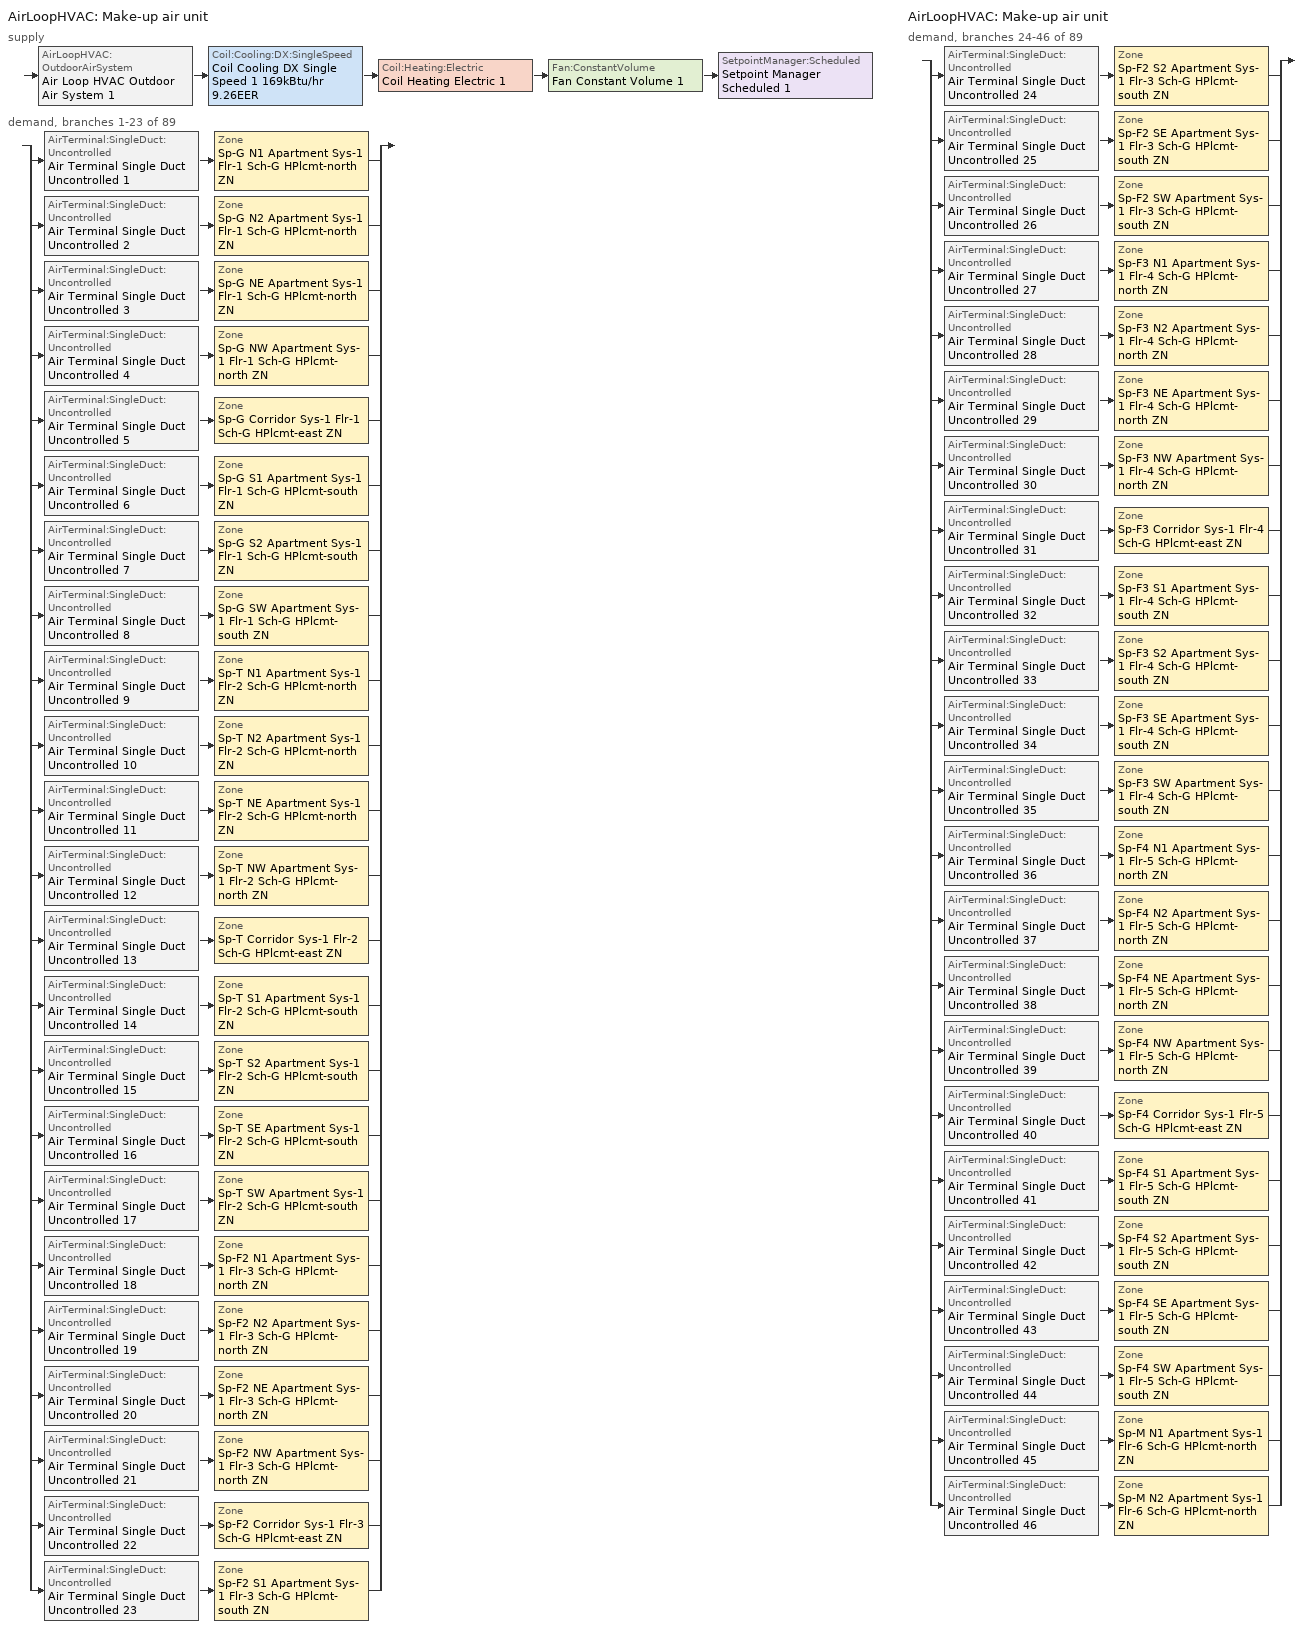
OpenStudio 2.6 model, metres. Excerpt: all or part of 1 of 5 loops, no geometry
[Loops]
AirLoopHVAC 'Make-up air unit'
 supply: AirLoopHVAC:OutdoorAirSystem 'Air Loop HVAC Outdoor Air System 1' > Coil:Cooling:DX:SingleSpeed 'Coil Cooling DX Single Speed 1 169kBtu/hr 9.26EER' > Coil:Heating:Electric 'Coil Heating Electric 1' > Fan:ConstantVolume 'Fan Constant Volume 1' > SetpointManager:Scheduled 'Setpoint Manager Scheduled 1'
 demand, branches 1-23 of 89: split
  | AirTerminal:SingleDuct:Uncontrolled 'Air Terminal Single Duct Uncontrolled 1' > Zone 'Sp-G N1 Apartment Sys-1 Flr-1 Sch-G HPlcmt-north ZN'
  | AirTerminal:SingleDuct:Uncontrolled 'Air Terminal Single Duct Uncontrolled 2' > Zone 'Sp-G N2 Apartment Sys-1 Flr-1 Sch-G HPlcmt-north ZN'
  | AirTerminal:SingleDuct:Uncontrolled 'Air Terminal Single Duct Uncontrolled 3' > Zone 'Sp-G NE Apartment Sys-1 Flr-1 Sch-G HPlcmt-north ZN'
  | AirTerminal:SingleDuct:Uncontrolled 'Air Terminal Single Duct Uncontrolled 4' > Zone 'Sp-G NW Apartment Sys-1 Flr-1 Sch-G HPlcmt-north ZN'
  | AirTerminal:SingleDuct:Uncontrolled 'Air Terminal Single Duct Uncontrolled 5' > Zone 'Sp-G Corridor Sys-1 Flr-1 Sch-G HPlcmt-east ZN'
  | AirTerminal:SingleDuct:Uncontrolled 'Air Terminal Single Duct Uncontrolled 6' > Zone 'Sp-G S1 Apartment Sys-1 Flr-1 Sch-G HPlcmt-south ZN'
  | AirTerminal:SingleDuct:Uncontrolled 'Air Terminal Single Duct Uncontrolled 7' > Zone 'Sp-G S2 Apartment Sys-1 Flr-1 Sch-G HPlcmt-south ZN'
  | AirTerminal:SingleDuct:Uncontrolled 'Air Terminal Single Duct Uncontrolled 8' > Zone 'Sp-G SW Apartment Sys-1 Flr-1 Sch-G HPlcmt-south ZN'
  | AirTerminal:SingleDuct:Uncontrolled 'Air Terminal Single Duct Uncontrolled 9' > Zone 'Sp-T N1 Apartment Sys-1 Flr-2 Sch-G HPlcmt-north ZN'
  | AirTerminal:SingleDuct:Uncontrolled 'Air Terminal Single Duct Uncontrolled 10' > Zone 'Sp-T N2 Apartment Sys-1 Flr-2 Sch-G HPlcmt-north ZN'
  | AirTerminal:SingleDuct:Uncontrolled 'Air Terminal Single Duct Uncontrolled 11' > Zone 'Sp-T NE Apartment Sys-1 Flr-2 Sch-G HPlcmt-north ZN'
  | AirTerminal:SingleDuct:Uncontrolled 'Air Terminal Single Duct Uncontrolled 12' > Zone 'Sp-T NW Apartment Sys-1 Flr-2 Sch-G HPlcmt-north ZN'
  | AirTerminal:SingleDuct:Uncontrolled 'Air Terminal Single Duct Uncontrolled 13' > Zone 'Sp-T Corridor Sys-1 Flr-2 Sch-G HPlcmt-east ZN'
  | AirTerminal:SingleDuct:Uncontrolled 'Air Terminal Single Duct Uncontrolled 14' > Zone 'Sp-T S1 Apartment Sys-1 Flr-2 Sch-G HPlcmt-south ZN'
  | AirTerminal:SingleDuct:Uncontrolled 'Air Terminal Single Duct Uncontrolled 15' > Zone 'Sp-T S2 Apartment Sys-1 Flr-2 Sch-G HPlcmt-south ZN'
  | AirTerminal:SingleDuct:Uncontrolled 'Air Terminal Single Duct Uncontrolled 16' > Zone 'Sp-T SE Apartment Sys-1 Flr-2 Sch-G HPlcmt-south ZN'
  | AirTerminal:SingleDuct:Uncontrolled 'Air Terminal Single Duct Uncontrolled 17' > Zone 'Sp-T SW Apartment Sys-1 Flr-2 Sch-G HPlcmt-south ZN'
  | AirTerminal:SingleDuct:Uncontrolled 'Air Terminal Single Duct Uncontrolled 18' > Zone 'Sp-F2 N1 Apartment Sys-1 Flr-3 Sch-G HPlcmt-north ZN'
  | AirTerminal:SingleDuct:Uncontrolled 'Air Terminal Single Duct Uncontrolled 19' > Zone 'Sp-F2 N2 Apartment Sys-1 Flr-3 Sch-G HPlcmt-north ZN'
  | AirTerminal:SingleDuct:Uncontrolled 'Air Terminal Single Duct Uncontrolled 20' > Zone 'Sp-F2 NE Apartment Sys-1 Flr-3 Sch-G HPlcmt-north ZN'
  | AirTerminal:SingleDuct:Uncontrolled 'Air Terminal Single Duct Uncontrolled 21' > Zone 'Sp-F2 NW Apartment Sys-1 Flr-3 Sch-G HPlcmt-north ZN'
  | AirTerminal:SingleDuct:Uncontrolled 'Air Terminal Single Duct Uncontrolled 22' > Zone 'Sp-F2 Corridor Sys-1 Flr-3 Sch-G HPlcmt-east ZN'
  | AirTerminal:SingleDuct:Uncontrolled 'Air Terminal Single Duct Uncontrolled 23' > Zone 'Sp-F2 S1 Apartment Sys-1 Flr-3 Sch-G HPlcmt-south ZN'
AirLoopHVAC 'Make-up air unit'
 demand, branches 24-46 of 89: split
  | AirTerminal:SingleDuct:Uncontrolled 'Air Terminal Single Duct Uncontrolled 24' > Zone 'Sp-F2 S2 Apartment Sys-1 Flr-3 Sch-G HPlcmt-south ZN'
  | AirTerminal:SingleDuct:Uncontrolled 'Air Terminal Single Duct Uncontrolled 25' > Zone 'Sp-F2 SE Apartment Sys-1 Flr-3 Sch-G HPlcmt-south ZN'
  | AirTerminal:SingleDuct:Uncontrolled 'Air Terminal Single Duct Uncontrolled 26' > Zone 'Sp-F2 SW Apartment Sys-1 Flr-3 Sch-G HPlcmt-south ZN'
  | AirTerminal:SingleDuct:Uncontrolled 'Air Terminal Single Duct Uncontrolled 27' > Zone 'Sp-F3 N1 Apartment Sys-1 Flr-4 Sch-G HPlcmt-north ZN'
  | AirTerminal:SingleDuct:Uncontrolled 'Air Terminal Single Duct Uncontrolled 28' > Zone 'Sp-F3 N2 Apartment Sys-1 Flr-4 Sch-G HPlcmt-north ZN'
  | AirTerminal:SingleDuct:Uncontrolled 'Air Terminal Single Duct Uncontrolled 29' > Zone 'Sp-F3 NE Apartment Sys-1 Flr-4 Sch-G HPlcmt-north ZN'
  | AirTerminal:SingleDuct:Uncontrolled 'Air Terminal Single Duct Uncontrolled 30' > Zone 'Sp-F3 NW Apartment Sys-1 Flr-4 Sch-G HPlcmt-north ZN'
  | AirTerminal:SingleDuct:Uncontrolled 'Air Terminal Single Duct Uncontrolled 31' > Zone 'Sp-F3 Corridor Sys-1 Flr-4 Sch-G HPlcmt-east ZN'
  | AirTerminal:SingleDuct:Uncontrolled 'Air Terminal Single Duct Uncontrolled 32' > Zone 'Sp-F3 S1 Apartment Sys-1 Flr-4 Sch-G HPlcmt-south ZN'
  | AirTerminal:SingleDuct:Uncontrolled 'Air Terminal Single Duct Uncontrolled 33' > Zone 'Sp-F3 S2 Apartment Sys-1 Flr-4 Sch-G HPlcmt-south ZN'
  | AirTerminal:SingleDuct:Uncontrolled 'Air Terminal Single Duct Uncontrolled 34' > Zone 'Sp-F3 SE Apartment Sys-1 Flr-4 Sch-G HPlcmt-south ZN'
  | AirTerminal:SingleDuct:Uncontrolled 'Air Terminal Single Duct Uncontrolled 35' > Zone 'Sp-F3 SW Apartment Sys-1 Flr-4 Sch-G HPlcmt-south ZN'
  | AirTerminal:SingleDuct:Uncontrolled 'Air Terminal Single Duct Uncontrolled 36' > Zone 'Sp-F4 N1 Apartment Sys-1 Flr-5 Sch-G HPlcmt-north ZN'
  | AirTerminal:SingleDuct:Uncontrolled 'Air Terminal Single Duct Uncontrolled 37' > Zone 'Sp-F4 N2 Apartment Sys-1 Flr-5 Sch-G HPlcmt-north ZN'
  | AirTerminal:SingleDuct:Uncontrolled 'Air Terminal Single Duct Uncontrolled 38' > Zone 'Sp-F4 NE Apartment Sys-1 Flr-5 Sch-G HPlcmt-north ZN'
  | AirTerminal:SingleDuct:Uncontrolled 'Air Terminal Single Duct Uncontrolled 39' > Zone 'Sp-F4 NW Apartment Sys-1 Flr-5 Sch-G HPlcmt-north ZN'
  | AirTerminal:SingleDuct:Uncontrolled 'Air Terminal Single Duct Uncontrolled 40' > Zone 'Sp-F4 Corridor Sys-1 Flr-5 Sch-G HPlcmt-east ZN'
  | AirTerminal:SingleDuct:Uncontrolled 'Air Terminal Single Duct Uncontrolled 41' > Zone 'Sp-F4 S1 Apartment Sys-1 Flr-5 Sch-G HPlcmt-south ZN'
  | AirTerminal:SingleDuct:Uncontrolled 'Air Terminal Single Duct Uncontrolled 42' > Zone 'Sp-F4 S2 Apartment Sys-1 Flr-5 Sch-G HPlcmt-south ZN'
  | AirTerminal:SingleDuct:Uncontrolled 'Air Terminal Single Duct Uncontrolled 43' > Zone 'Sp-F4 SE Apartment Sys-1 Flr-5 Sch-G HPlcmt-south ZN'
  | AirTerminal:SingleDuct:Uncontrolled 'Air Terminal Single Duct Uncontrolled 44' > Zone 'Sp-F4 SW Apartment Sys-1 Flr-5 Sch-G HPlcmt-south ZN'
  | AirTerminal:SingleDuct:Uncontrolled 'Air Terminal Single Duct Uncontrolled 45' > Zone 'Sp-M N1 Apartment Sys-1 Flr-6 Sch-G HPlcmt-north ZN'
  | AirTerminal:SingleDuct:Uncontrolled 'Air Terminal Single Duct Uncontrolled 46' > Zone 'Sp-M N2 Apartment Sys-1 Flr-6 Sch-G HPlcmt-north ZN'
[Sizing:Zone] Zone Cooling Design Supply Air Temperature Input Method=SupplyAirTemperature; Zone Cooling Design Supply Air Temperature {C}=13; Zone Cooling Design Supply Air Temperature Difference {deltaC}=11.11; Zone Heating Design Supply Air Temperature Input Method=SupplyAirTemperature; Zone Heating Design Supply Air Temperature {C}=43; Zone Heating Design Supply Air Temperature Difference {deltaC}=11.11; Zone Cooling Design Supply Air Humidity Ratio {kg-H2O/kg-air}=0.0085; Zone Heating Design Supply Air Humidity Ratio {kg-H2O/kg-air}=0.008; Zone Heating Sizing Factor=1.3; Zone Cooling Sizing Factor=1.1; Cooling Design Air Flow Method=DesignDay; Heating Design Air Flow Method=DesignDay; Account for Dedicated Outdoor Air System=No; Dedicated Outdoor Air System Control Strategy=NeutralSupplyAir; Dedicated Outdoor Air Low Setpoint Temperature for Design {C}=autosize; Dedicated Outdoor Air High Setpoint Temperature for Design {C}=autosize
Sp-G N1 Apartment Sys-1 Flr-1 Sch-G HPlcmt-north ZN; Sp-G N2 Apartment Sys-1 Flr-1 Sch-G HPlcmt-north ZN; Sp-G NE Apartment Sys-1 Flr-1 Sch-G HPlcmt-north ZN; Sp-G NW Apartment Sys-1 Flr-1 Sch-G HPlcmt-north ZN; Sp-G Corridor Sys-1 Flr-1 Sch-G HPlcmt-east ZN; Sp-G S1 Apartment Sys-1 Flr-1 Sch-G HPlcmt-south ZN; Sp-G S2 Apartment Sys-1 Flr-1 Sch-G HPlcmt-south ZN; Sp-G SW Apartment Sys-1 Flr-1 Sch-G HPlcmt-south ZN; Sp-T N1 Apartment Sys-1 Flr-2 Sch-G HPlcmt-north ZN; Sp-T N2 Apartment Sys-1 Flr-2 Sch-G HPlcmt-north ZN; Sp-T NE Apartment Sys-1 Flr-2 Sch-G HPlcmt-north ZN; Sp-T NW Apartment Sys-1 Flr-2 Sch-G HPlcmt-north ZN; Sp-T Corridor Sys-1 Flr-2 Sch-G HPlcmt-east ZN; Sp-T S1 Apartment Sys-1 Flr-2 Sch-G HPlcmt-south ZN; Sp-T S2 Apartment Sys-1 Flr-2 Sch-G HPlcmt-south ZN; Sp-T SE Apartment Sys-1 Flr-2 Sch-G HPlcmt-south ZN; Sp-T SW Apartment Sys-1 Flr-2 Sch-G HPlcmt-south ZN; Sp-F2 N1 Apartment Sys-1 Flr-3 Sch-G HPlcmt-north ZN; Sp-F2 N2 Apartment Sys-1 Flr-3 Sch-G HPlcmt-north ZN; Sp-F2 NE Apartment Sys-1 Flr-3 Sch-G HPlcmt-north ZN; Sp-F2 NW Apartment Sys-1 Flr-3 Sch-G HPlcmt-north ZN; Sp-F2 Corridor Sys-1 Flr-3 Sch-G HPlcmt-east ZN; Sp-F2 S1 Apartment Sys-1 Flr-3 Sch-G HPlcmt-south ZN; Sp-F2 S2 Apartment Sys-1 Flr-3 Sch-G HPlcmt-south ZN; Sp-F2 SE Apartment Sys-1 Flr-3 Sch-G HPlcmt-south ZN; Sp-F2 SW Apartment Sys-1 Flr-3 Sch-G HPlcmt-south ZN; Sp-F3 N1 Apartment Sys-1 Flr-4 Sch-G HPlcmt-north ZN; Sp-F3 N2 Apartment Sys-1 Flr-4 Sch-G HPlcmt-north ZN; Sp-F3 NE Apartment Sys-1 Flr-4 Sch-G HPlcmt-north ZN; Sp-F3 NW Apartment Sys-1 Flr-4 Sch-G HPlcmt-north ZN; Sp-F3 Corridor Sys-1 Flr-4 Sch-G HPlcmt-east ZN; Sp-F3 S1 Apartment Sys-1 Flr-4 Sch-G HPlcmt-south ZN; Sp-F3 S2 Apartment Sys-1 Flr-4 Sch-G HPlcmt-south ZN; Sp-F3 SE Apartment Sys-1 Flr-4 Sch-G HPlcmt-south ZN; Sp-F3 SW Apartment Sys-1 Flr-4 Sch-G HPlcmt-south ZN; Sp-F4 N1 Apartment Sys-1 Flr-5 Sch-G HPlcmt-north ZN; Sp-F4 N2 Apartment Sys-1 Flr-5 Sch-G HPlcmt-north ZN; Sp-F4 NE Apartment Sys-1 Flr-5 Sch-G HPlcmt-north ZN; Sp-F4 NW Apartment Sys-1 Flr-5 Sch-G HPlcmt-north ZN; Sp-F4 Corridor Sys-1 Flr-5 Sch-G HPlcmt-east ZN; Sp-F4 S1 Apartment Sys-1 Flr-5 Sch-G HPlcmt-south ZN; Sp-F4 S2 Apartment Sys-1 Flr-5 Sch-G HPlcmt-south ZN; Sp-F4 SE Apartment Sys-1 Flr-5 Sch-G HPlcmt-south ZN; Sp-F4 SW Apartment Sys-1 Flr-5 Sch-G HPlcmt-south ZN; Sp-M N1 Apartment Sys-1 Flr-6 Sch-G HPlcmt-north ZN; Sp-M N2 Apartment Sys-1 Flr-6 Sch-G HPlcmt-north ZN
[Zone equipment]
Sp-G N1 Apartment Sys-1 Flr-1 Sch-G HPlcmt-north ZN: Sp-G N1 Apartment Sys-1 Flr-1 Sch-G HPlcmt-north ZN PTAC, Zone HVAC Baseboard Convective Electric 1, Air Terminal Single Duct Uncontrolled 1
Sp-G N2 Apartment Sys-1 Flr-1 Sch-G HPlcmt-north ZN: Sp-G N2 Apartment Sys-1 Flr-1 Sch-G HPlcmt-north ZN PTAC, Zone HVAC Baseboard Convective Electric 2, Air Terminal Single Duct Uncontrolled 2
Sp-G NE Apartment Sys-1 Flr-1 Sch-G HPlcmt-north ZN: Sp-G NE Apartment Sys-1 Flr-1 Sch-G HPlcmt-north ZN PTAC, Zone HVAC Baseboard Convective Electric 3, Air Terminal Single Duct Uncontrolled 3
Sp-G NW Apartment Sys-1 Flr-1 Sch-G HPlcmt-north ZN: Sp-G NW Apartment Sys-1 Flr-1 Sch-G HPlcmt-north ZN PTAC, Zone HVAC Baseboard Convective Electric 4, Air Terminal Single Duct Uncontrolled 4
Sp-G Corridor Sys-1 Flr-1 Sch-G HPlcmt-east ZN: Sp-G Corridor Sys-1 Flr-1 Sch-G HPlcmt-east ZN PTAC, Zone HVAC Baseboard Convective Electric 5, Air Terminal Single Duct Uncontrolled 5
Sp-G S1 Apartment Sys-1 Flr-1 Sch-G HPlcmt-south ZN: Sp-G S1 Apartment Sys-1 Flr-1 Sch-G HPlcmt-south ZN PTAC, Zone HVAC Baseboard Convective Electric 6, Air Terminal Single Duct Uncontrolled 6
Sp-G S2 Apartment Sys-1 Flr-1 Sch-G HPlcmt-south ZN: Sp-G S2 Apartment Sys-1 Flr-1 Sch-G HPlcmt-south ZN PTAC, Zone HVAC Baseboard Convective Electric 7, Air Terminal Single Duct Uncontrolled 7
Sp-G SW Apartment Sys-1 Flr-1 Sch-G HPlcmt-south ZN: Sp-G SW Apartment Sys-1 Flr-1 Sch-G HPlcmt-south ZN PTAC, Zone HVAC Baseboard Convective Electric 8, Air Terminal Single Duct Uncontrolled 8
Sp-T N1 Apartment Sys-1 Flr-2 Sch-G HPlcmt-north ZN: Sp-T N1 Apartment Sys-1 Flr-2 Sch-G HPlcmt-north ZN PTAC, Zone HVAC Baseboard Convective Electric 9, Air Terminal Single Duct Uncontrolled 9
Sp-T N2 Apartment Sys-1 Flr-2 Sch-G HPlcmt-north ZN: Sp-T N2 Apartment Sys-1 Flr-2 Sch-G HPlcmt-north ZN PTAC, Zone HVAC Baseboard Convective Electric 10, Air Terminal Single Duct Uncontrolled 10
Sp-T NE Apartment Sys-1 Flr-2 Sch-G HPlcmt-north ZN: Sp-T NE Apartment Sys-1 Flr-2 Sch-G HPlcmt-north ZN PTAC, Zone HVAC Baseboard Convective Electric 11, Air Terminal Single Duct Uncontrolled 11
Sp-T NW Apartment Sys-1 Flr-2 Sch-G HPlcmt-north ZN: Sp-T NW Apartment Sys-1 Flr-2 Sch-G HPlcmt-north ZN PTAC, Zone HVAC Baseboard Convective Electric 12, Air Terminal Single Duct Uncontrolled 12
Sp-T Corridor Sys-1 Flr-2 Sch-G HPlcmt-east ZN: Sp-T Corridor Sys-1 Flr-2 Sch-G HPlcmt-east ZN PTAC, Zone HVAC Baseboard Convective Electric 13, Air Terminal Single Duct Uncontrolled 13
Sp-T S1 Apartment Sys-1 Flr-2 Sch-G HPlcmt-south ZN: Sp-T S1 Apartment Sys-1 Flr-2 Sch-G HPlcmt-south ZN PTAC, Zone HVAC Baseboard Convective Electric 14, Air Terminal Single Duct Uncontrolled 14
Sp-T S2 Apartment Sys-1 Flr-2 Sch-G HPlcmt-south ZN: Sp-T S2 Apartment Sys-1 Flr-2 Sch-G HPlcmt-south ZN PTAC, Zone HVAC Baseboard Convective Electric 15, Air Terminal Single Duct Uncontrolled 15
Sp-T SE Apartment Sys-1 Flr-2 Sch-G HPlcmt-south ZN: Sp-T SE Apartment Sys-1 Flr-2 Sch-G HPlcmt-south ZN PTAC, Zone HVAC Baseboard Convective Electric 16, Air Terminal Single Duct Uncontrolled 16
Sp-T SW Apartment Sys-1 Flr-2 Sch-G HPlcmt-south ZN: Sp-T SW Apartment Sys-1 Flr-2 Sch-G HPlcmt-south ZN PTAC, Zone HVAC Baseboard Convective Electric 17, Air Terminal Single Duct Uncontrolled 17
Sp-F2 N1 Apartment Sys-1 Flr-3 Sch-G HPlcmt-north ZN: Sp-F2 N1 Apartment Sys-1 Flr-3 Sch-G HPlcmt-north ZN PTAC, Zone HVAC Baseboard Convective Electric 18, Air Terminal Single Duct Uncontrolled 18
Sp-F2 N2 Apartment Sys-1 Flr-3 Sch-G HPlcmt-north ZN: Sp-F2 N2 Apartment Sys-1 Flr-3 Sch-G HPlcmt-north ZN PTAC, Zone HVAC Baseboard Convective Electric 19, Air Terminal Single Duct Uncontrolled 19
Sp-F2 NE Apartment Sys-1 Flr-3 Sch-G HPlcmt-north ZN: Sp-F2 NE Apartment Sys-1 Flr-3 Sch-G HPlcmt-north ZN PTAC, Zone HVAC Baseboard Convective Electric 20, Air Terminal Single Duct Uncontrolled 20
Sp-F2 NW Apartment Sys-1 Flr-3 Sch-G HPlcmt-north ZN: Sp-F2 NW Apartment Sys-1 Flr-3 Sch-G HPlcmt-north ZN PTAC, Zone HVAC Baseboard Convective Electric 21, Air Terminal Single Duct Uncontrolled 21
Sp-F2 Corridor Sys-1 Flr-3 Sch-G HPlcmt-east ZN: Sp-F2 Corridor Sys-1 Flr-3 Sch-G HPlcmt-east ZN PTAC, Zone HVAC Baseboard Convective Electric 22, Air Terminal Single Duct Uncontrolled 22
Sp-F2 S1 Apartment Sys-1 Flr-3 Sch-G HPlcmt-south ZN: Sp-F2 S1 Apartment Sys-1 Flr-3 Sch-G HPlcmt-south ZN PTAC, Zone HVAC Baseboard Convective Electric 23, Air Terminal Single Duct Uncontrolled 23
Sp-F2 S2 Apartment Sys-1 Flr-3 Sch-G HPlcmt-south ZN: Sp-F2 S2 Apartment Sys-1 Flr-3 Sch-G HPlcmt-south ZN PTAC, Zone HVAC Baseboard Convective Electric 24, Air Terminal Single Duct Uncontrolled 24
Sp-F2 SE Apartment Sys-1 Flr-3 Sch-G HPlcmt-south ZN: Sp-F2 SE Apartment Sys-1 Flr-3 Sch-G HPlcmt-south ZN PTAC, Zone HVAC Baseboard Convective Electric 25, Air Terminal Single Duct Uncontrolled 25
Sp-F2 SW Apartment Sys-1 Flr-3 Sch-G HPlcmt-south ZN: Sp-F2 SW Apartment Sys-1 Flr-3 Sch-G HPlcmt-south ZN PTAC, Zone HVAC Baseboard Convective Electric 26, Air Terminal Single Duct Uncontrolled 26
Sp-F3 N1 Apartment Sys-1 Flr-4 Sch-G HPlcmt-north ZN: Sp-F3 N1 Apartment Sys-1 Flr-4 Sch-G HPlcmt-north ZN PTAC, Zone HVAC Baseboard Convective Electric 27, Air Terminal Single Duct Uncontrolled 27
Sp-F3 N2 Apartment Sys-1 Flr-4 Sch-G HPlcmt-north ZN: Sp-F3 N2 Apartment Sys-1 Flr-4 Sch-G HPlcmt-north ZN PTAC, Zone HVAC Baseboard Convective Electric 28, Air Terminal Single Duct Uncontrolled 28
Sp-F3 NE Apartment Sys-1 Flr-4 Sch-G HPlcmt-north ZN: Sp-F3 NE Apartment Sys-1 Flr-4 Sch-G HPlcmt-north ZN PTAC, Zone HVAC Baseboard Convective Electric 29, Air Terminal Single Duct Uncontrolled 29
Sp-F3 NW Apartment Sys-1 Flr-4 Sch-G HPlcmt-north ZN: Sp-F3 NW Apartment Sys-1 Flr-4 Sch-G HPlcmt-north ZN PTAC, Zone HVAC Baseboard Convective Electric 30, Air Terminal Single Duct Uncontrolled 30
Sp-F3 Corridor Sys-1 Flr-4 Sch-G HPlcmt-east ZN: Sp-F3 Corridor Sys-1 Flr-4 Sch-G HPlcmt-east ZN PTAC, Zone HVAC Baseboard Convective Electric 31, Air Terminal Single Duct Uncontrolled 31
Sp-F3 S1 Apartment Sys-1 Flr-4 Sch-G HPlcmt-south ZN: Sp-F3 S1 Apartment Sys-1 Flr-4 Sch-G HPlcmt-south ZN PTAC, Zone HVAC Baseboard Convective Electric 32, Air Terminal Single Duct Uncontrolled 32
Sp-F3 S2 Apartment Sys-1 Flr-4 Sch-G HPlcmt-south ZN: Sp-F3 S2 Apartment Sys-1 Flr-4 Sch-G HPlcmt-south ZN PTAC, Zone HVAC Baseboard Convective Electric 33, Air Terminal Single Duct Uncontrolled 33
Sp-F3 SE Apartment Sys-1 Flr-4 Sch-G HPlcmt-south ZN: Sp-F3 SE Apartment Sys-1 Flr-4 Sch-G HPlcmt-south ZN PTAC, Zone HVAC Baseboard Convective Electric 34, Air Terminal Single Duct Uncontrolled 34
Sp-F3 SW Apartment Sys-1 Flr-4 Sch-G HPlcmt-south ZN: Sp-F3 SW Apartment Sys-1 Flr-4 Sch-G HPlcmt-south ZN PTAC, Zone HVAC Baseboard Convective Electric 35, Air Terminal Single Duct Uncontrolled 35
Sp-F4 N1 Apartment Sys-1 Flr-5 Sch-G HPlcmt-north ZN: Sp-F4 N1 Apartment Sys-1 Flr-5 Sch-G HPlcmt-north ZN PTAC, Zone HVAC Baseboard Convective Electric 36, Air Terminal Single Duct Uncontrolled 36
Sp-F4 N2 Apartment Sys-1 Flr-5 Sch-G HPlcmt-north ZN: Sp-F4 N2 Apartment Sys-1 Flr-5 Sch-G HPlcmt-north ZN PTAC, Zone HVAC Baseboard Convective Electric 37, Air Terminal Single Duct Uncontrolled 37
Sp-F4 NE Apartment Sys-1 Flr-5 Sch-G HPlcmt-north ZN: Sp-F4 NE Apartment Sys-1 Flr-5 Sch-G HPlcmt-north ZN PTAC, Zone HVAC Baseboard Convective Electric 38, Air Terminal Single Duct Uncontrolled 38
Sp-F4 NW Apartment Sys-1 Flr-5 Sch-G HPlcmt-north ZN: Sp-F4 NW Apartment Sys-1 Flr-5 Sch-G HPlcmt-north ZN PTAC, Zone HVAC Baseboard Convective Electric 39, Air Terminal Single Duct Uncontrolled 39
Sp-F4 Corridor Sys-1 Flr-5 Sch-G HPlcmt-east ZN: Sp-F4 Corridor Sys-1 Flr-5 Sch-G HPlcmt-east ZN PTAC, Zone HVAC Baseboard Convective Electric 40, Air Terminal Single Duct Uncontrolled 40
Sp-F4 S1 Apartment Sys-1 Flr-5 Sch-G HPlcmt-south ZN: Sp-F4 S1 Apartment Sys-1 Flr-5 Sch-G HPlcmt-south ZN PTAC, Zone HVAC Baseboard Convective Electric 41, Air Terminal Single Duct Uncontrolled 41
Sp-F4 S2 Apartment Sys-1 Flr-5 Sch-G HPlcmt-south ZN: Sp-F4 S2 Apartment Sys-1 Flr-5 Sch-G HPlcmt-south ZN PTAC, Zone HVAC Baseboard Convective Electric 42, Air Terminal Single Duct Uncontrolled 42
Sp-F4 SE Apartment Sys-1 Flr-5 Sch-G HPlcmt-south ZN: Sp-F4 SE Apartment Sys-1 Flr-5 Sch-G HPlcmt-south ZN PTAC, Zone HVAC Baseboard Convective Electric 43, Air Terminal Single Duct Uncontrolled 43
Sp-F4 SW Apartment Sys-1 Flr-5 Sch-G HPlcmt-south ZN: Sp-F4 SW Apartment Sys-1 Flr-5 Sch-G HPlcmt-south ZN PTAC, Zone HVAC Baseboard Convective Electric 44, Air Terminal Single Duct Uncontrolled 44
Sp-M N1 Apartment Sys-1 Flr-6 Sch-G HPlcmt-north ZN: Sp-M N1 Apartment Sys-1 Flr-6 Sch-G HPlcmt-north ZN PTAC, Zone HVAC Baseboard Convective Electric 45, Air Terminal Single Duct Uncontrolled 45
Sp-M N2 Apartment Sys-1 Flr-6 Sch-G HPlcmt-north ZN: Sp-M N2 Apartment Sys-1 Flr-6 Sch-G HPlcmt-north ZN PTAC, Zone HVAC Baseboard Convective Electric 46, Air Terminal Single Duct Uncontrolled 46
[AirLoopHVAC]
Make-up air unit: Availability Schedule=Make-up air unit Occ Sch; Design Supply Air Flow Rate {m3/s}=AutoSize
[Sizing:System]
Make-up air unit: Type of Load to Size On=VentilationRequirement; Design Outdoor Air Flow Rate {m3/s}=Autosize; Minimum System Air Flow Ratio=1; Preheat Design Temperature {C}=7; Preheat Design Humidity Ratio {kg-H2O/kg-Air}=0.008; Precool Design Temperature {C}=13; Precool Design Humidity Ratio {kg-H2O/kg-Air}=0.008; Central Cooling Design Supply Air Temperature {C}=13; Central Heating Design Supply Air Temperature {C}=43; Sizing Option=NonCoincident; 100% Outdoor Air in Cooling=Yes; 100% Outdoor Air in Heating=Yes; Central Cooling Design Supply Air Humidity Ratio {kg-H2O/kg-Air}=0.0085; Central Heating Design Supply Air Humidity Ratio {kg-H2O/kg-Air}=0.008; Cooling Design Air Flow Method=DesignDay; Cooling Design Air Flow Rate {m3/s}=0; Heating Design Air Flow Method=DesignDay; Heating Design Air Flow Rate {m3/s}=0; System Outdoor Air Method=ZoneSum; Zone Maximum Outdoor Air Fraction=1; Cooling Supply Air Flow Rate Per Floor Area {m3/s-m2}=0.00996765; Cooling Fraction of Autosized Cooling Supply Air Flow Rate=1; Cooling Supply Air Flow Rate Per Unit Cooling Capacity {m3/s-W}=3.94755e-05; Heating Supply Air Flow Rate Per Floor Area {m3/s-m2}=0.00996765; Heating Fraction of Autosized Heating Supply Air Flow Rate=1; Heating Fraction of Autosized Cooling Supply Air Flow Rate=1; Heating Supply Air Flow Rate Per Unit Heating Capacity {m3/s-W}=3.15882e-05; Cooling Design Capacity Method=CoolingDesignCapacity; Cooling Design Capacity {W}=autosize; Cooling Design Capacity Per Floor Area {W/m2}=234.7; Fraction of Autosized Cooling Design Capacity=1; Heating Design Capacity Method=HeatingDesignCapacity; Heating Design Capacity {W}=autosize; Heating Design Capacity Per Floor Area {W/m2}=157; Fraction of Autosized Heating Design Capacity=1; Central Cooling Capacity Control Method=OnOff
[Fan:ConstantVolume] Availability Schedule=Always On Discrete; Fan Efficiency=0.39975; Pressure Rise {Pa}=640; Maximum Flow Rate {m3/s}=AutoSize; Motor Efficiency=0.615
Fan Constant Volume 1; Fan Constant Volume 2; Fan Constant Volume 3; Fan Constant Volume 4; Fan Constant Volume 5; Fan Constant Volume 6; Fan Constant Volume 7; Fan Constant Volume 8; Fan Constant Volume 9; Fan Constant Volume 10; Fan Constant Volume 11; Fan Constant Volume 12; Fan Constant Volume 13; Fan Constant Volume 14; Fan Constant Volume 15; Fan Constant Volume 16; Fan Constant Volume 17; Fan Constant Volume 18; Fan Constant Volume 19; Fan Constant Volume 20; Fan Constant Volume 21; Fan Constant Volume 22; Fan Constant Volume 23; Fan Constant Volume 24; Fan Constant Volume 25; Fan Constant Volume 26; Fan Constant Volume 27; Fan Constant Volume 28; Fan Constant Volume 29; Fan Constant Volume 30; Fan Constant Volume 31; Fan Constant Volume 32; Fan Constant Volume 33; Fan Constant Volume 34; Fan Constant Volume 35; Fan Constant Volume 36; Fan Constant Volume 37; Fan Constant Volume 38; Fan Constant Volume 39; Fan Constant Volume 40; Fan Constant Volume 41; Fan Constant Volume 42; Fan Constant Volume 43; Fan Constant Volume 44; Fan Constant Volume 45; Fan Constant Volume 46; Fan Constant Volume 47
[Coil:Heating:Electric]
Name | Availability Schedule
Coil Heating Electric 1 | Always On Discrete
Coil Heating Electric 2; Coil Heating Electric 3; Coil Heating Electric 4; Coil Heating Electric 5; Coil Heating Electric 6; Coil Heating Electric 7; Coil Heating Electric 8; Coil Heating Electric 9; Coil Heating Electric 10; Coil Heating Electric 11; Coil Heating Electric 12; Coil Heating Electric 13; Coil Heating Electric 14; Coil Heating Electric 15; Coil Heating Electric 16; Coil Heating Electric 17; Coil Heating Electric 18; Coil Heating Electric 19; Coil Heating Electric 20; Coil Heating Electric 21; Coil Heating Electric 22; Coil Heating Electric 23; Coil Heating Electric 24; Coil Heating Electric 25; Coil Heating Electric 26; Coil Heating Electric 27; Coil Heating Electric 28; Coil Heating Electric 29; Coil Heating Electric 30; Coil Heating Electric 31; Coil Heating Electric 32; Coil Heating Electric 33; Coil Heating Electric 34; Coil Heating Electric 35; Coil Heating Electric 36; Coil Heating Electric 37; Coil Heating Electric 38; Coil Heating Electric 39; Coil Heating Electric 40; Coil Heating Electric 41; Coil Heating Electric 42; Coil Heating Electric 43; Coil Heating Electric 44; Coil Heating Electric 45; Coil Heating Electric 46; Coil Heating Electric 47 | ON_OFF_ALWAYS_OFF
[Coil:Cooling:DX:SingleSpeed] Availability Schedule=Always On Discrete; Rated Total Cooling Capacity {W}=autosize; Rated Sensible Heat Ratio=autosize; Rated Air Flow Rate {m3/s}=autosize; Rated Evaporator Fan Power Per Volume Flow Rate {W/(m3/s)}=773.3; Total Cooling Capacity Function of Temperature Curve=DXCOOL-NECB2011-REF-CAPFT; Total Cooling Capacity Function of Flow Fraction Curve=DXCOOL-NECB2011-REF-CAPFFLOW; Energy Input Ratio Function of Temperature Curve=DXCOOL-NECB2011-REF-COOLEIRFT; Energy Input Ratio Function of Flow Fraction Curve=DXCOOL-NECB2011-REF-COOLEIRFFLOW; Part Load Fraction Correlation Curve=DXCOOL-NECB2011-REF-COOLPLFFPLR; Condenser Type=AirCooled; Evaporative Condenser Effectiveness=0; Evaporative Condenser Air Flow Rate {m3/s}=Autosize; Evaporative Condenser Pump Rated Power Consumption {W}=Autosize; Crankcase Heater Capacity {W}=0; Maximum Outdoor Dry-Bulb Temperature for Crankcase Heater Operation {C}=0; Basin Heater Capacity {W/K}=0; Basin Heater Setpoint Temperature {C}=10
Name | Rated COP {W/W}
Coil Cooling DX Single Speed 1 169kBtu/hr 9.26EER | 3.25286
Coil Cooling DX Single Speed 2 5kBtu/hr 11.0EER | 3.72521
Coil Cooling DX Single Speed 3 5kBtu/hr 11.0EER | 3.72512
Coil Cooling DX Single Speed 4 8kBtu/hr 10.8EER | 3.65581
Coil Cooling DX Single Speed 5 8kBtu/hr 10.9EER | 3.67707
Coil Cooling DX Single Speed 6 5kBtu/hr 11.0EER | 3.7254
Coil Cooling DX Single Speed 7 8kBtu/hr 10.8EER | 3.6732
Coil Cooling DX Single Speed 8 8kBtu/hr 10.8EER | 3.65806
Coil Cooling DX Single Speed 9 9kBtu/hr 10.5EER | 3.55375
Coil Cooling DX Single Speed 10 7kBtu/hr 11.0EER; Coil Cooling DX Single Speed 11 7kBtu/hr 11.0EER | 3.72696
Coil Cooling DX Single Speed 12 10kBtu/hr 10.3EER | 3.49842
Coil Cooling DX Single Speed 13 10kBtu/hr 10.3EER | 3.49447
Coil Cooling DX Single Speed 14 8kBtu/hr 10.7EER | 3.63882
Coil Cooling DX Single Speed 15 12kBtu/hr 9.9EER | 3.36615
Coil Cooling DX Single Speed 16 12kBtu/hr 9.9EER | 3.3624
Coil Cooling DX Single Speed 17 14kBtu/hr 9.6EER | 3.25718
Coil Cooling DX Single Speed 18 13kBtu/hr 9.7EER | 3.282
Coil Cooling DX Single Speed 19 5kBtu/hr 11.0EER | 3.72532
Coil Cooling DX Single Speed 20 5kBtu/hr 11.0EER | 3.72525
Coil Cooling DX Single Speed 21 7kBtu/hr 10.9EER | 3.69938
Coil Cooling DX Single Speed 22 8kBtu/hr 10.9EER | 3.67804
Coil Cooling DX Single Speed 23 5kBtu/hr 11.0EER; Coil Cooling DX Single Speed 32 5kBtu/hr 11.0EER; Coil Cooling DX Single Speed 41 5kBtu/hr 11.0EER | 3.72567
Coil Cooling DX Single Speed 24 7kBtu/hr 11.0EER | 3.72333
Coil Cooling DX Single Speed 25 7kBtu/hr 11.0EER | 3.716
Coil Cooling DX Single Speed 26 10kBtu/hr 10.5EER | 3.54196
Coil Cooling DX Single Speed 27 9kBtu/hr 10.6EER | 3.57721
Coil Cooling DX Single Speed 28 5kBtu/hr 11.0EER; Coil Cooling DX Single Speed 37 5kBtu/hr 11.0EER; Coil Cooling DX Single Speed 46 5kBtu/hr 11.0EER | 3.72535
Coil Cooling DX Single Speed 29 5kBtu/hr 11.0EER; Coil Cooling DX Single Speed 38 5kBtu/hr 11.0EER | 3.72529
Coil Cooling DX Single Speed 30 7kBtu/hr 10.9EER | 3.69931
Coil Cooling DX Single Speed 31 8kBtu/hr 10.9EER | 3.67884
Coil Cooling DX Single Speed 33 7kBtu/hr 11.0EER | 3.72223
Coil Cooling DX Single Speed 34 7kBtu/hr 11.0EER | 3.71709
Coil Cooling DX Single Speed 35 9kBtu/hr 10.5EER | 3.56951
Coil Cooling DX Single Speed 36 9kBtu/hr 10.6EER | 3.57885
Coil Cooling DX Single Speed 39 7kBtu/hr 10.9EER | 3.70057
Coil Cooling DX Single Speed 40 8kBtu/hr 10.9EER | 3.67951
Coil Cooling DX Single Speed 42 7kBtu/hr 11.0EER | 3.7218
Coil Cooling DX Single Speed 43 7kBtu/hr 11.0EER | 3.71711
Coil Cooling DX Single Speed 44 9kBtu/hr 10.5EER | 3.57332
Coil Cooling DX Single Speed 45 9kBtu/hr 10.6EER | 3.57904
Coil Cooling DX Single Speed 47 5kBtu/hr 11.0EER | 3.72528
[Controller:OutdoorAir]
Controller Outdoor Air 1: Minimum Outdoor Air Flow Rate {m3/s}=autosize; Maximum Outdoor Air Flow Rate {m3/s}=Autosize; Economizer Control Type=DifferentialEnthalpy; Economizer Control Action Type=ModulateFlow; Lockout Type=NoLockout; Minimum Limit Type=FixedMinimum; Minimum Outdoor Air Schedule=Make-up air unit Occ Sch; Controller Mechanical Ventilation=Controller Mechanical Ventilation 1; High Humidity Control=No; Heat Recovery Bypass Control Type=BypassWhenWithinEconomizerLimits
[Controller:MechanicalVentilation]
Controller Mechanical Ventilation 1: Availability Schedule=Always On Discrete; System Outdoor Air Method=ZoneSum
[AirLoopHVAC:OutdoorAirSystem]
Air Loop HVAC Outdoor Air System 1: Controller=Controller Outdoor Air 1
[SetpointManager:Scheduled]
Setpoint Manager Scheduled 1: Control Variable=Temperature; Schedule=Makeup-Air Unit Supply Air Temp
[ZoneHVAC:PackagedTerminalAirConditioner] Availability Schedule=Always On Discrete; Supply Air Flow Rate During Cooling Operation {m3/s}=Autosize; Supply Air Flow Rate During Heating Operation {m3/s}=Autosize; Supply Air Flow Rate When No Cooling or Heating is Needed {m3/s}=Autosize; Outdoor Air Flow Rate During Cooling Operation {m3/s}=Autosize; Outdoor Air Flow Rate During Heating Operation {m3/s}=Autosize; Outdoor Air Flow Rate When No Cooling or Heating is Needed {m3/s}=Autosize; Fan Placement=DrawThrough
Name | Supply Air Fan | Heating Coil | Cooling Coil
Sp-G N1 Apartment Sys-1 Flr-1 Sch-G HPlcmt-north ZN PTAC | Fan Constant Volume 2 | Coil Heating Electric 2 | Coil Cooling DX Single Speed 2 5kBtu/hr 11.0EER
Sp-G N2 Apartment Sys-1 Flr-1 Sch-G HPlcmt-north ZN PTAC | Fan Constant Volume 3 | Coil Heating Electric 3 | Coil Cooling DX Single Speed 3 5kBtu/hr 11.0EER
Sp-G NE Apartment Sys-1 Flr-1 Sch-G HPlcmt-north ZN PTAC | Fan Constant Volume 4 | Coil Heating Electric 4 | Coil Cooling DX Single Speed 4 8kBtu/hr 10.8EER
Sp-G NW Apartment Sys-1 Flr-1 Sch-G HPlcmt-north ZN PTAC | Fan Constant Volume 5 | Coil Heating Electric 5 | Coil Cooling DX Single Speed 5 8kBtu/hr 10.9EER
Sp-G Corridor Sys-1 Flr-1 Sch-G HPlcmt-east ZN PTAC | Fan Constant Volume 6 | Coil Heating Electric 6 | Coil Cooling DX Single Speed 6 5kBtu/hr 11.0EER
Sp-G S1 Apartment Sys-1 Flr-1 Sch-G HPlcmt-south ZN PTAC | Fan Constant Volume 7 | Coil Heating Electric 7 | Coil Cooling DX Single Speed 7 8kBtu/hr 10.8EER
Sp-G S2 Apartment Sys-1 Flr-1 Sch-G HPlcmt-south ZN PTAC | Fan Constant Volume 8 | Coil Heating Electric 8 | Coil Cooling DX Single Speed 8 8kBtu/hr 10.8EER
Sp-G SW Apartment Sys-1 Flr-1 Sch-G HPlcmt-south ZN PTAC | Fan Constant Volume 9 | Coil Heating Electric 9 | Coil Cooling DX Single Speed 9 9kBtu/hr 10.5EER
Sp-T N1 Apartment Sys-1 Flr-2 Sch-G HPlcmt-north ZN PTAC | Fan Constant Volume 10 | Coil Heating Electric 10 | Coil Cooling DX Single Speed 10 7kBtu/hr 11.0EER
Sp-T N2 Apartment Sys-1 Flr-2 Sch-G HPlcmt-north ZN PTAC | Fan Constant Volume 11 | Coil Heating Electric 11 | Coil Cooling DX Single Speed 11 7kBtu/hr 11.0EER
Sp-T NE Apartment Sys-1 Flr-2 Sch-G HPlcmt-north ZN PTAC | Fan Constant Volume 12 | Coil Heating Electric 12 | Coil Cooling DX Single Speed 12 10kBtu/hr 10.3EER
Sp-T NW Apartment Sys-1 Flr-2 Sch-G HPlcmt-north ZN PTAC | Fan Constant Volume 13 | Coil Heating Electric 13 | Coil Cooling DX Single Speed 13 10kBtu/hr 10.3EER
Sp-T Corridor Sys-1 Flr-2 Sch-G HPlcmt-east ZN PTAC | Fan Constant Volume 14 | Coil Heating Electric 14 | Coil Cooling DX Single Speed 14 8kBtu/hr 10.7EER
Sp-T S1 Apartment Sys-1 Flr-2 Sch-G HPlcmt-south ZN PTAC | Fan Constant Volume 15 | Coil Heating Electric 15 | Coil Cooling DX Single Speed 15 12kBtu/hr 9.9EER
Sp-T S2 Apartment Sys-1 Flr-2 Sch-G HPlcmt-south ZN PTAC | Fan Constant Volume 16 | Coil Heating Electric 16 | Coil Cooling DX Single Speed 16 12kBtu/hr 9.9EER
Sp-T SE Apartment Sys-1 Flr-2 Sch-G HPlcmt-south ZN PTAC | Fan Constant Volume 17 | Coil Heating Electric 17 | Coil Cooling DX Single Speed 17 14kBtu/hr 9.6EER
Sp-T SW Apartment Sys-1 Flr-2 Sch-G HPlcmt-south ZN PTAC | Fan Constant Volume 18 | Coil Heating Electric 18 | Coil Cooling DX Single Speed 18 13kBtu/hr 9.7EER
Sp-F2 N1 Apartment Sys-1 Flr-3 Sch-G HPlcmt-north ZN PTAC | Fan Constant Volume 19 | Coil Heating Electric 19 | Coil Cooling DX Single Speed 19 5kBtu/hr 11.0EER
Sp-F2 N2 Apartment Sys-1 Flr-3 Sch-G HPlcmt-north ZN PTAC | Fan Constant Volume 20 | Coil Heating Electric 20 | Coil Cooling DX Single Speed 20 5kBtu/hr 11.0EER
Sp-F2 NE Apartment Sys-1 Flr-3 Sch-G HPlcmt-north ZN PTAC | Fan Constant Volume 21 | Coil Heating Electric 21 | Coil Cooling DX Single Speed 21 7kBtu/hr 10.9EER
Sp-F2 NW Apartment Sys-1 Flr-3 Sch-G HPlcmt-north ZN PTAC | Fan Constant Volume 22 | Coil Heating Electric 22 | Coil Cooling DX Single Speed 22 8kBtu/hr 10.9EER
Sp-F2 Corridor Sys-1 Flr-3 Sch-G HPlcmt-east ZN PTAC | Fan Constant Volume 23 | Coil Heating Electric 23 | Coil Cooling DX Single Speed 23 5kBtu/hr 11.0EER
Sp-F2 S1 Apartment Sys-1 Flr-3 Sch-G HPlcmt-south ZN PTAC | Fan Constant Volume 24 | Coil Heating Electric 24 | Coil Cooling DX Single Speed 24 7kBtu/hr 11.0EER
Sp-F2 S2 Apartment Sys-1 Flr-3 Sch-G HPlcmt-south ZN PTAC | Fan Constant Volume 25 | Coil Heating Electric 25 | Coil Cooling DX Single Speed 25 7kBtu/hr 11.0EER
Sp-F2 SE Apartment Sys-1 Flr-3 Sch-G HPlcmt-south ZN PTAC | Fan Constant Volume 26 | Coil Heating Electric 26 | Coil Cooling DX Single Speed 26 10kBtu/hr 10.5EER
Sp-F2 SW Apartment Sys-1 Flr-3 Sch-G HPlcmt-south ZN PTAC | Fan Constant Volume 27 | Coil Heating Electric 27 | Coil Cooling DX Single Speed 27 9kBtu/hr 10.6EER
Sp-F3 N1 Apartment Sys-1 Flr-4 Sch-G HPlcmt-north ZN PTAC | Fan Constant Volume 28 | Coil Heating Electric 28 | Coil Cooling DX Single Speed 28 5kBtu/hr 11.0EER
Sp-F3 N2 Apartment Sys-1 Flr-4 Sch-G HPlcmt-north ZN PTAC | Fan Constant Volume 29 | Coil Heating Electric 29 | Coil Cooling DX Single Speed 29 5kBtu/hr 11.0EER
Sp-F3 NE Apartment Sys-1 Flr-4 Sch-G HPlcmt-north ZN PTAC | Fan Constant Volume 30 | Coil Heating Electric 30 | Coil Cooling DX Single Speed 30 7kBtu/hr 10.9EER
Sp-F3 NW Apartment Sys-1 Flr-4 Sch-G HPlcmt-north ZN PTAC | Fan Constant Volume 31 | Coil Heating Electric 31 | Coil Cooling DX Single Speed 31 8kBtu/hr 10.9EER
Sp-F3 Corridor Sys-1 Flr-4 Sch-G HPlcmt-east ZN PTAC | Fan Constant Volume 32 | Coil Heating Electric 32 | Coil Cooling DX Single Speed 32 5kBtu/hr 11.0EER
Sp-F3 S1 Apartment Sys-1 Flr-4 Sch-G HPlcmt-south ZN PTAC | Fan Constant Volume 33 | Coil Heating Electric 33 | Coil Cooling DX Single Speed 33 7kBtu/hr 11.0EER
Sp-F3 S2 Apartment Sys-1 Flr-4 Sch-G HPlcmt-south ZN PTAC | Fan Constant Volume 34 | Coil Heating Electric 34 | Coil Cooling DX Single Speed 34 7kBtu/hr 11.0EER
Sp-F3 SE Apartment Sys-1 Flr-4 Sch-G HPlcmt-south ZN PTAC | Fan Constant Volume 35 | Coil Heating Electric 35 | Coil Cooling DX Single Speed 35 9kBtu/hr 10.5EER
Sp-F3 SW Apartment Sys-1 Flr-4 Sch-G HPlcmt-south ZN PTAC | Fan Constant Volume 36 | Coil Heating Electric 36 | Coil Cooling DX Single Speed 36 9kBtu/hr 10.6EER
Sp-F4 N1 Apartment Sys-1 Flr-5 Sch-G HPlcmt-north ZN PTAC | Fan Constant Volume 37 | Coil Heating Electric 37 | Coil Cooling DX Single Speed 37 5kBtu/hr 11.0EER
Sp-F4 N2 Apartment Sys-1 Flr-5 Sch-G HPlcmt-north ZN PTAC | Fan Constant Volume 38 | Coil Heating Electric 38 | Coil Cooling DX Single Speed 38 5kBtu/hr 11.0EER
Sp-F4 NE Apartment Sys-1 Flr-5 Sch-G HPlcmt-north ZN PTAC | Fan Constant Volume 39 | Coil Heating Electric 39 | Coil Cooling DX Single Speed 39 7kBtu/hr 10.9EER
Sp-F4 NW Apartment Sys-1 Flr-5 Sch-G HPlcmt-north ZN PTAC | Fan Constant Volume 40 | Coil Heating Electric 40 | Coil Cooling DX Single Speed 40 8kBtu/hr 10.9EER
Sp-F4 Corridor Sys-1 Flr-5 Sch-G HPlcmt-east ZN PTAC | Fan Constant Volume 41 | Coil Heating Electric 41 | Coil Cooling DX Single Speed 41 5kBtu/hr 11.0EER
Sp-F4 S1 Apartment Sys-1 Flr-5 Sch-G HPlcmt-south ZN PTAC | Fan Constant Volume 42 | Coil Heating Electric 42 | Coil Cooling DX Single Speed 42 7kBtu/hr 11.0EER
Sp-F4 S2 Apartment Sys-1 Flr-5 Sch-G HPlcmt-south ZN PTAC | Fan Constant Volume 43 | Coil Heating Electric 43 | Coil Cooling DX Single Speed 43 7kBtu/hr 11.0EER
Sp-F4 SE Apartment Sys-1 Flr-5 Sch-G HPlcmt-south ZN PTAC | Fan Constant Volume 44 | Coil Heating Electric 44 | Coil Cooling DX Single Speed 44 9kBtu/hr 10.5EER
Sp-F4 SW Apartment Sys-1 Flr-5 Sch-G HPlcmt-south ZN PTAC | Fan Constant Volume 45 | Coil Heating Electric 45 | Coil Cooling DX Single Speed 45 9kBtu/hr 10.6EER
Sp-M N1 Apartment Sys-1 Flr-6 Sch-G HPlcmt-north ZN PTAC | Fan Constant Volume 46 | Coil Heating Electric 46 | Coil Cooling DX Single Speed 46 5kBtu/hr 11.0EER
Sp-M N2 Apartment Sys-1 Flr-6 Sch-G HPlcmt-north ZN PTAC | Fan Constant Volume 47 | Coil Heating Electric 47 | Coil Cooling DX Single Speed 47 5kBtu/hr 11.0EER
[ZoneHVAC:Baseboard:Convective:Electric] Availability Schedule=Always On Discrete; Nominal Capacity {W}=autosize; Efficiency=1
Zone HVAC Baseboard Convective Electric 1; Zone HVAC Baseboard Convective Electric 2; Zone HVAC Baseboard Convective Electric 3; Zone HVAC Baseboard Convective Electric 4; Zone HVAC Baseboard Convective Electric 5; Zone HVAC Baseboard Convective Electric 6; Zone HVAC Baseboard Convective Electric 7; Zone HVAC Baseboard Convective Electric 8; Zone HVAC Baseboard Convective Electric 9; Zone HVAC Baseboard Convective Electric 10; Zone HVAC Baseboard Convective Electric 11; Zone HVAC Baseboard Convective Electric 12; Zone HVAC Baseboard Convective Electric 13; Zone HVAC Baseboard Convective Electric 14; Zone HVAC Baseboard Convective Electric 15; Zone HVAC Baseboard Convective Electric 16; Zone HVAC Baseboard Convective Electric 17; Zone HVAC Baseboard Convective Electric 18; Zone HVAC Baseboard Convective Electric 19; Zone HVAC Baseboard Convective Electric 20; Zone HVAC Baseboard Convective Electric 21; Zone HVAC Baseboard Convective Electric 22; Zone HVAC Baseboard Convective Electric 23; Zone HVAC Baseboard Convective Electric 24; Zone HVAC Baseboard Convective Electric 25; Zone HVAC Baseboard Convective Electric 26; Zone HVAC Baseboard Convective Electric 27; Zone HVAC Baseboard Convective Electric 28; Zone HVAC Baseboard Convective Electric 29; Zone HVAC Baseboard Convective Electric 30; Zone HVAC Baseboard Convective Electric 31; Zone HVAC Baseboard Convective Electric 32; Zone HVAC Baseboard Convective Electric 33; Zone HVAC Baseboard Convective Electric 34; Zone HVAC Baseboard Convective Electric 35; Zone HVAC Baseboard Convective Electric 36; Zone HVAC Baseboard Convective Electric 37; Zone HVAC Baseboard Convective Electric 38; Zone HVAC Baseboard Convective Electric 39; Zone HVAC Baseboard Convective Electric 40; Zone HVAC Baseboard Convective Electric 41; Zone HVAC Baseboard Convective Electric 42; Zone HVAC Baseboard Convective Electric 43; Zone HVAC Baseboard Convective Electric 44; Zone HVAC Baseboard Convective Electric 45; Zone HVAC Baseboard Convective Electric 46
[AirTerminal:SingleDuct:Uncontrolled] Availability Schedule=Always On Discrete; Maximum Air Flow Rate {m3/s}=AutoSize
Air Terminal Single Duct Uncontrolled 1; Air Terminal Single Duct Uncontrolled 2; Air Terminal Single Duct Uncontrolled 3; Air Terminal Single Duct Uncontrolled 4; Air Terminal Single Duct Uncontrolled 5; Air Terminal Single Duct Uncontrolled 6; Air Terminal Single Duct Uncontrolled 7; Air Terminal Single Duct Uncontrolled 8; Air Terminal Single Duct Uncontrolled 9; Air Terminal Single Duct Uncontrolled 10; Air Terminal Single Duct Uncontrolled 11; Air Terminal Single Duct Uncontrolled 12; Air Terminal Single Duct Uncontrolled 13; Air Terminal Single Duct Uncontrolled 14; Air Terminal Single Duct Uncontrolled 15; Air Terminal Single Duct Uncontrolled 16; Air Terminal Single Duct Uncontrolled 17; Air Terminal Single Duct Uncontrolled 18; Air Terminal Single Duct Uncontrolled 19; Air Terminal Single Duct Uncontrolled 20; Air Terminal Single Duct Uncontrolled 21; Air Terminal Single Duct Uncontrolled 22; Air Terminal Single Duct Uncontrolled 23; Air Terminal Single Duct Uncontrolled 24; Air Terminal Single Duct Uncontrolled 25; Air Terminal Single Duct Uncontrolled 26; Air Terminal Single Duct Uncontrolled 27; Air Terminal Single Duct Uncontrolled 28; Air Terminal Single Duct Uncontrolled 29; Air Terminal Single Duct Uncontrolled 30; Air Terminal Single Duct Uncontrolled 31; Air Terminal Single Duct Uncontrolled 32; Air Terminal Single Duct Uncontrolled 33; Air Terminal Single Duct Uncontrolled 34; Air Terminal Single Duct Uncontrolled 35; Air Terminal Single Duct Uncontrolled 36; Air Terminal Single Duct Uncontrolled 37; Air Terminal Single Duct Uncontrolled 38; Air Terminal Single Duct Uncontrolled 39; Air Terminal Single Duct Uncontrolled 40; Air Terminal Single Duct Uncontrolled 41; Air Terminal Single Duct Uncontrolled 42; Air Terminal Single Duct Uncontrolled 43; Air Terminal Single Duct Uncontrolled 44; Air Terminal Single Duct Uncontrolled 45; Air Terminal Single Duct Uncontrolled 46
[Schedule:Ruleset]
Name | Default Day Schedule | Summer Design Day Schedule | Winter Design Day Schedule
ON_OFF_ALWAYS_OFF | Schedule Day 3
Makeup-Air Unit Supply Air Temp | Makeup Air Unit Supply Air Temp Default
Make-up air unit Occ Sch | Make-up air unit Occ Sch Default | Make-up air unit Occ Sch Summer Design Day | Make-up air unit Occ Sch Winter Design Day
[Schedule:Day]
Schedule Day 3; wkdON_OFF_ALWAYS_OFF 1; satON_OFF_ALWAYS_OFF 1; sunON_OFF_ALWAYS_OFF 1: 1, 0, 0, 2, 0, 0, 3, 0, 0, 4, 0, 0, 5, 0, 0, 6, 0, 0, 7, 0, 0, 8, 0, 0, 9, 0, 0, 10, 0, 0, 11, 0, 0, 12, 0, 0, 13, 0, 0, 14, 0, 0, 15, 0, 0, 16, 0, 0, 17, 0, 0, 18, 0, 0, 19, 0, 0, 20, 0, 0, 21, 0, 0, 22, 0, 0, 23, 0, 0, 24, 0, 0
Makeup Air Unit Supply Air Temp Default: 24, 0, 20
Make-up air unit Occ Sch Default; Make-up air unit Occ Sch Winter Design Day; Make-up air unit Occ Sch Summer Design Day; Make-up air unit Occ Sch Monday; Make-up air unit Occ Sch Tuesday; Make-up air unit Occ Sch Wednesday; Make-up air unit Occ Sch Thursday; Make-up air unit Occ Sch Friday; Make-up air unit Occ Sch Saturday; Make-up air unit Occ Sch Sunday: 24, 0, 1
[Schedule:Rule] Date Specification Type=DateRange; Start Month=1; Start Day=1; End Month=12
Name | Schedule Ruleset | Rule Order | Day Schedule | Apply Sunday | Apply Monday | Apply Tuesday | Apply Wednesday | Apply Thursday | Apply Friday | Apply Saturday | End Day
wkdON_OFF_ALWAYS_OFF rule | ON_OFF_ALWAYS_OFF | 2 | wkdON_OFF_ALWAYS_OFF 1 | No | Yes | Yes | Yes | Yes | Yes | No | 31
satON_OFF_ALWAYS_OFFrule | ON_OFF_ALWAYS_OFF | 1 | satON_OFF_ALWAYS_OFF 1 | No | No | No | No | No | No | Yes | 31
sunON_OFF_ALWAYS_OFFrule | ON_OFF_ALWAYS_OFF | 0 | sunON_OFF_ALWAYS_OFF 1 | Yes | No | No | No | No | No | No | 31
Make-up air unit Occ Sch Monday Rule | Make-up air unit Occ Sch | 6 | Make-up air unit Occ Sch Monday |  | Yes |  |  |  |  |  | 25
Make-up air unit Occ Sch Tuesday Rule | Make-up air unit Occ Sch | 5 | Make-up air unit Occ Sch Tuesday |  |  | Yes |  |  |  |  | 26
Make-up air unit Occ Sch Wednesday Rule | Make-up air unit Occ Sch | 4 | Make-up air unit Occ Sch Wednesday |  |  |  | Yes |  |  |  | 27
Make-up air unit Occ Sch Thursday Rule | Make-up air unit Occ Sch | 3 | Make-up air unit Occ Sch Thursday |  |  |  |  | Yes |  |  | 28
Make-up air unit Occ Sch Friday Rule | Make-up air unit Occ Sch | 2 | Make-up air unit Occ Sch Friday |  |  |  |  |  | Yes |  | 29
Make-up air unit Occ Sch Saturday Rule | Make-up air unit Occ Sch | 1 | Make-up air unit Occ Sch Saturday |  |  |  |  |  |  | Yes | 30
Make-up air unit Occ Sch Sunday Rule | Make-up air unit Occ Sch | 0 | Make-up air unit Occ Sch Sunday | Yes |  |  |  |  |  |  | 31
[Schedule:Constant]
Always On Discrete: Value=1
[Curve:Biquadratic] Minimum Value of x=13; Maximum Value of x=24; Minimum Value of y=24; Maximum Value of y=46
Name | Coefficient1 Constant | Coefficient2 x | Coefficient3 x**2 | Coefficient4 y | Coefficient5 y**2 | Coefficient6 x*y
DXCOOL-NECB2011-REF-CAPFT | 0.867905 | 0.0142459 | 0.00055436 | -0.0075575 | 3.3e-05 | -0.0001918
DXCOOL-NECB2011-REF-COOLEIRFT | 0.116936 | 0.0284933 | -0.0004112 | 0.0214108 | 0.00016103 | -0.0006791
[Curve:Quadratic] Coefficient1 Constant=1; Coefficient2 x=0; Coefficient3 x**2=0; Minimum Value of x=0; Maximum Value of x=1
DXCOOL-NECB2011-REF-CAPFFLOW; DXCOOL-NECB2011-REF-COOLEIRFFLOW
[Curve:Cubic]
DXCOOL-NECB2011-REF-COOLPLFFPLR: Coefficient1 Constant=0.0277; Coefficient2 x=4.9151; Coefficient3 x**2=-8.184; Coefficient4 x**3=4.2702; Minimum Value of x=0.7; Maximum Value of x=1
